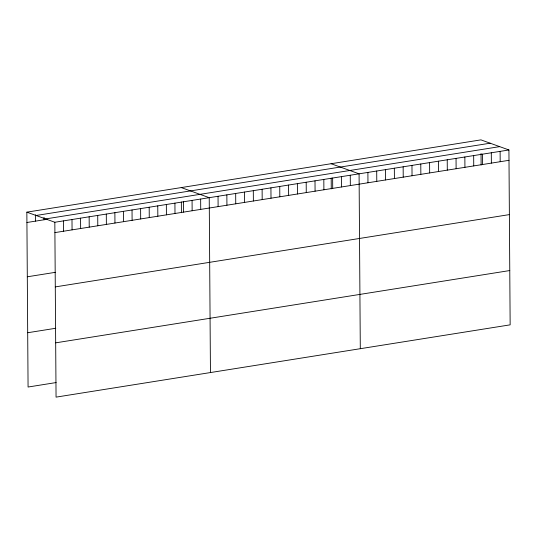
<?xml version="1.0" encoding="UTF-8"?>
<svg xmlns="http://www.w3.org/2000/svg" width="537" height="537" viewBox="0 0 537 537"><rect width="100%" height="100%" fill="white"/><g stroke="black" fill="none" stroke-linecap="round" stroke-linejoin="round"><path stroke-width="0.81" d="M26.85 212.155L480.944 139.868L508.928 149.971L510.15 324.845L56.056 397.132L54.834 222.258L26.85 212.155L28.072 387.029L56.143 382.559M36.086 215.491L490.18 143.198M45.605 218.928L499.692 146.635M26.924 222.499L47.196 219.271M54.834 222.258L508.928 149.971M54.908 232.602L509.002 160.308M27.3 276.79L55.371 272.326M55.291 286.899L509.378 214.605M27.689 332.732L55.761 328.268M55.68 342.841L509.774 270.547M331.094 163.725L359.078 173.827L360.3 348.701M181.244 187.574L209.229 197.683L210.45 372.557M500.115 151.374L500.189 161.711M491.301 152.776L491.375 163.114M482.488 154.179L482.555 164.517M481.038 153.495L481.118 165.013M473.668 155.582L473.741 165.926M464.854 156.985L464.928 167.329M456.041 158.388L456.114 168.732M447.227 159.791L447.301 170.135M438.414 161.194L438.481 171.538M429.593 162.597L429.667 172.941M420.78 164L420.854 174.344M411.966 165.403L412.04 175.747M403.153 166.806L403.227 177.15M394.339 168.209L394.413 178.553M385.526 169.618L385.593 179.955M376.706 171.021L376.779 181.358M367.892 172.424L367.966 182.761M350.265 175.23L350.339 185.567M341.451 176.633L341.519 186.97M332.638 178.036L332.705 188.373M331.195 178.177L331.269 188.87M323.818 179.439L323.892 189.776M315.004 180.841L315.078 191.185M306.191 182.244L306.265 192.588M297.377 183.647L297.451 193.991M288.564 185.05L288.631 195.394M279.743 186.453L279.817 196.797M270.93 187.856L271.004 198.2M262.116 189.259L262.19 199.603M253.303 190.662L253.377 201.006M244.489 192.065L244.557 202.409M235.676 193.468L235.743 203.812M226.856 194.877L226.929 205.215M218.042 196.28L218.116 206.617M200.65 199.046L200.724 209.39M192.071 200.408L192.145 210.752M183.5 201.778L183.567 212.115M181.345 202.033L181.419 212.726M174.921 203.14L174.995 213.484M166.342 204.51L166.416 214.847M157.764 205.872L157.838 216.216M149.185 207.242L149.259 217.579M140.613 208.604L140.681 218.948M132.035 209.967L132.102 220.311M123.456 211.336L123.53 221.674M114.878 212.699L114.952 223.043M106.299 214.068L106.373 224.406M97.721 215.431L97.794 225.775M89.149 216.8L89.216 227.138M80.57 218.163L80.644 228.507M71.992 219.526L72.065 229.87M63.413 220.895L63.487 231.232M44.061 217.378L44.074 219.767M35.455 214.766L35.502 221.13"/></g></svg>
